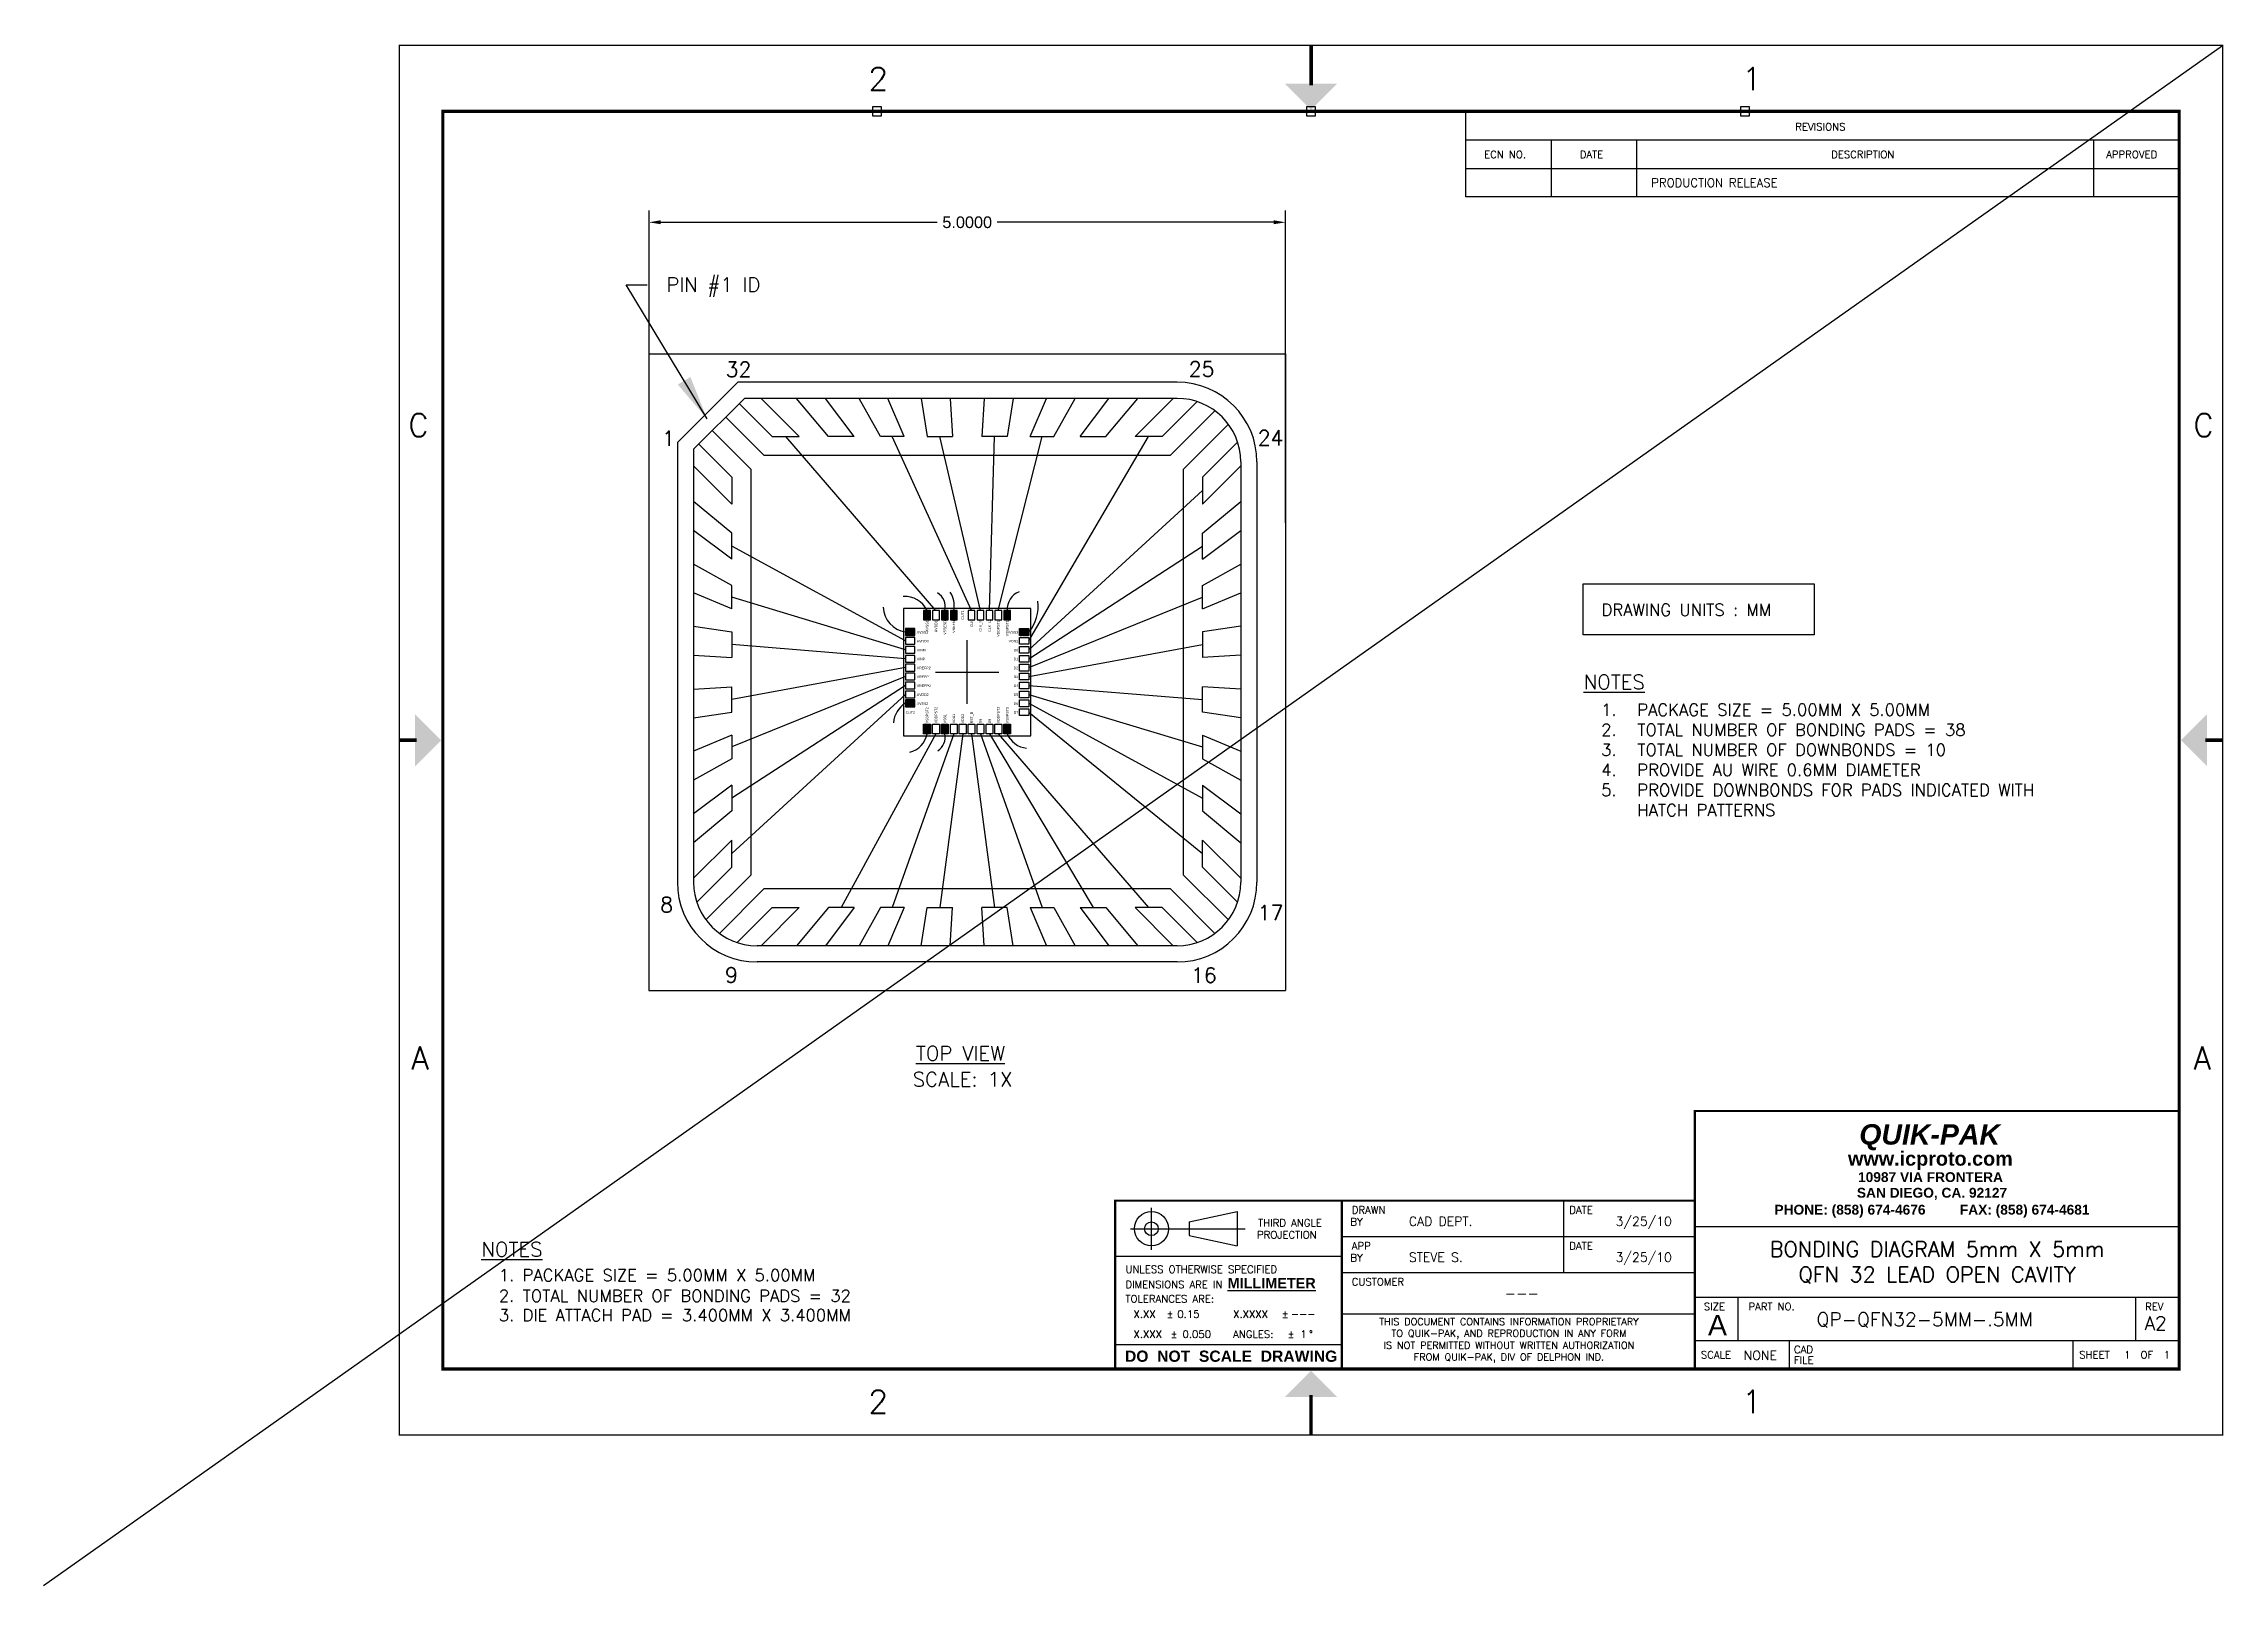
# Model space of a CAD drawing. Header units: millimetres. Extents: x 24.1 to 107.6, y -42.8 to 18.4.
# Drawn here: x 40.91 to 58.04, y -30.54 to -18.44 of the extents above; entities that cross this region are included whole.
import ezdxf
from ezdxf.enums import TextEntityAlignment as Align

# ---------------------------------------------------------------- set-up
doc = ezdxf.new("R2010")
doc.units = ezdxf.units.MM
doc.header["$LTSCALE"] = 25
doc.header["$PDMODE"] = 64
doc.header["$PDSIZE"] = 0.07
for name, color, linetype in [('BOND', 7, 'Continuous'), ('CHIP', 6, 'Continuous'), ('DIM', 142, 'Continuous'), ('FRAME2', 30, 'Continuous'), ('MOLD', 6, 'Continuous'), ('PAD', 7, 'Continuous'), ('TBLOCK', 100, 'Continuous'), ('TXT', 4, 'Continuous')]:
    doc.layers.add(name, color=color, linetype=linetype)
doc.styles.add('Roman', font='romans')
doc.styles.get("Standard").update_dxf_attribs({"font": 'arial.ttf'})
doc.dimstyles.new('Copy of Standard-1-3PL', dxfattribs={"dimtxt": 0.25, "dimasz": 0.35, "dimexe": 0.15, "dimexo": 0.15, "dimgap": 0.15, "dimtad": 0, "dimtih": 1, "dimtoh": 1, "dimdec": 3, "dimzin": 1, "dimdsep": 46, "dimtxsty": 'Roman', "dimcen": 0.35, "dimadec": 0, "dimazin": 0, "dimtfac": 1, "dimtdec": 3, "dimtofl": 0, "dimtmove": 0, "dimatfit": 3, "dimfxl": 1, "dimtolj": 1, "dimtzin": 0, "dimarcsym": 0})
doc.dimstyles.get("Standard").update_dxf_attribs({"dimtxt": 4.572, "dimasz": 4.572, "dimexe": 4.572, "dimexo": 1.5875, "dimgap": 2.286, "dimtad": 0, "dimtih": 1, "dimtoh": 1, "dimdec": 4, "dimzin": 0, "dimdsep": 46, "dimtxsty": 'Standard', "dimcen": 2.286, "dimadec": 0, "dimazin": 0, "dimtfac": 1, "dimtdec": 4, "dimtofl": 0, "dimtmove": 0, "dimatfit": 3, "dimfxl": 25.4, "dimtolj": 1, "dimtzin": 0, "dimarcsym": 0})
pattern_1 = [(0, (32.2284078, -25.2826766), (0.0047625, 0.00274963064), [0.003175, -0.00635]), (120, (32.2284078, -25.2826766), (-0.0047625, 0.00274963066), [0.003175, -0.00635]), (60, (32.2284078, -25.2826766), (1e-11, 0.0054992613), [-0.00635, 0.003175])]

# ---------------------------------------------------------------- blocks, each defined once
blk = doc.blocks.new('Asizesheet1')
for p, q in [((22.345, 26.53), (22.345, 27.723)), ((24.136, 26.53), (24.136, 27.127)), ((35.501, 26.53), (35.501, 27.127)), ((22.345, 26.53), (37.292, 26.53)), ((22.345, 26.53), (37.292, 26.53)), ((22.345, 26.53), (37.292, 26.53)), ((15.758, 3.883), (15.758, 4.76)), ((15.758, 3.883), (15.758, 4.76)), ((16.548, 4.465), (17.554, 4.68)), ((16.548, 4.465), (17.554, 4.68)), ((17.554, 4.68), (17.554, 3.963)), ((17.554, 4.68), (17.554, 3.963)), ((24.4, 3.405), (24.4, 4.909)), ((15.32, 4.322), (17.721, 4.322)), ((15.32, 4.322), (17.721, 4.322)), ((16.548, 4.465), (16.548, 4.178)), ((16.548, 4.465), (16.548, 4.178)), ((16.548, 4.178), (17.554, 3.963)), ((16.548, 4.178), (17.554, 3.963)), ((19.744, 4.157), (27.145, 4.157)), ((27.145, 4.367), (37.292, 4.367)), ((14.995, 3.746), (19.744, 3.746)), ((19.744, 3.405), (27.145, 3.405)), ((27.145, 2.887), (37.292, 2.887)), ((28.052, 1.979), (28.052, 2.887)), ((36.385, 1.979), (36.385, 2.887)), ((19.744, 2.539), (27.145, 2.539)), ((14.995, 1.896), (19.744, 1.896)), ((27.145, 1.979), (37.292, 1.979)), ((29.124, 1.383), (29.124, 1.979)), ((35.071, 1.383), (35.071, 1.979))]:
    blk.add_line(p, q)
at = {"const_width": 0.047}
for points in [[(27.145, 1.383), (27.145, 6.788), (37.292, 6.788)], [(14.995, 1.383), (14.995, 4.909), (27.145, 4.909)], [(19.744, 1.383), (19.744, 4.909)]]:
    blk.add_lwpolyline(points, dxfattribs=at)
for radius in [0.358, 0.358, 0.143, 0.143]:
    blk.add_circle((15.758, 4.322), radius)
for p in [(10.005, 27.723), (19.101, 27.723), (28.196, 27.723)]:
    blk.add_point(p)
at = {"layer": 'TBLOCK'}
for p, q in [((22.345, 26.53), (22.345, 27.723)), ((22.345, 27.127), (37.292, 27.127)), ((22.345, 27.127), (37.292, 27.127)), ((24.136, 26.53), (24.136, 27.127)), ((25.927, 26.53), (25.927, 27.127)), ((25.927, 26.53), (25.927, 27.127)), ((35.501, 26.53), (35.501, 27.127)), ((22.345, 26.53), (37.292, 26.53)), ((22.345, 25.933), (22.345, 26.53)), ((24.136, 25.933), (24.136, 26.53)), ((25.927, 25.933), (25.927, 26.53)), ((35.501, 25.933), (35.501, 26.53)), ((37.292, 25.933), (22.345, 25.933)), ((24.4, 3.405), (24.4, 4.909)), ((19.744, 4.157), (27.145, 4.157)), ((27.145, 4.367), (37.292, 4.367)), ((14.995, 3.746), (19.744, 3.746)), ((19.744, 3.405), (27.145, 3.405)), ((27.145, 2.887), (37.292, 2.887)), ((28.052, 1.979), (28.052, 2.887)), ((36.385, 1.979), (36.385, 2.887)), ((19.744, 2.539), (27.145, 2.539)), ((14.995, 1.896), (19.744, 1.896)), ((27.145, 1.979), (37.292, 1.979)), ((29.124, 1.383), (29.124, 1.979)), ((35.071, 1.383), (35.071, 1.979))]:
    blk.add_line(p, q, dxfattribs=at)
for points, const_width in [([(38.202, 29.106), (0, 29.106), (0, 0), (38.202, 0)], 0.0284), ([(37.292, 27.723), (0.91, 27.723), (0.91, 1.383), (37.292, 1.383)], 0.0659)]:
    blk.add_lwpolyline(points, close=True, dxfattribs=dict(at, const_width=const_width))
for points, const_width in [([(19.103, 29.106), (19.103, 28.271)], 0.0728), ([(0, 14.553), (0.364, 14.553)], 0.0728), ([(38.202, 14.553), (37.838, 14.553)], 0.0728), ([(27.145, 1.383), (27.145, 6.788), (37.292, 6.788)], 0.047), ([(14.995, 1.383), (14.995, 4.909), (27.145, 4.909)], 0.047), ([(19.744, 1.383), (19.744, 4.909)], 0.047), ([(19.101, 0), (19.101, 0.837)], 0.0728)]:
    blk.add_lwpolyline(points, dxfattribs=dict(at, const_width=const_width))
for points in [[(18.557, 28.302), (19.649, 28.302), (19.103, 27.756)], [(0.329, 14.007), (0.329, 15.099), (0.874, 14.553)], [(37.875, 14.007), (37.875, 15.099), (37.329, 14.553)], [(18.555, 0.8), (19.647, 0.8), (19.101, 1.346)]]:
    blk.add_solid(points, dxfattribs=at)
at = {"style": 'Roman'}
for s, p in [('REVISIONS', (29.247, 27.324)), ('REVISIONS', (29.247, 27.324)), ('ECN NO.', (22.728, 26.745)), ('ECN NO.', (22.728, 26.745)), ('DATE', (24.731, 26.745)), ('DATE', (24.731, 26.745)), ('DESCRIPTION', (29.998, 26.745)), ('DESCRIPTION', (29.998, 26.745)), ('APPROVED', (35.761, 26.745)), ('APPROVED', (35.761, 26.745)), ('DRAWN', (19.954, 4.637)), ('DRAWN', (19.954, 4.637)), ('DATE', (24.512, 4.637)), ('DATE', (24.512, 4.637)), ('PROJECTION', (17.969, 4.118)), ('PROJECTION', (17.969, 4.118)), ('THIRD ANGLE', (17.991, 4.365)), ('THIRD ANGLE', (17.991, 4.365)), ('BY', (19.925, 4.389)), ('BY', (19.925, 3.637)), ('BY', (19.925, 3.637)), ('APP', (19.954, 3.885)), ('DATE', (24.512, 3.885)), ('DATE', (24.512, 3.885)), ('CUSTOMER', (19.954, 3.133)), ('SIZE', (27.33, 2.614)), ('PART NO.', (28.265, 2.614)), ('REV', (36.577, 2.614)), ('CAD', (29.22, 1.715)), ('SCALE', (27.27, 1.603)), ('FILE', (29.22, 1.491)), ('SHEET', (35.197, 1.603)), ('SHEET', (35.197, 1.603)), ('OF', (36.48, 1.603))]:
    blk.add_text(s, height=0.1552, dxfattribs=at).set_placement(p)
at = {"char_height": 0.47753}
for s, insert, attachment_point in [('{\\Fromans.shx;2}', (9.827, 28.406), 4), ('{\\Fromans.shx;A}', (0.613, 7.898), 6), ('{\\Fromans.shx;A}', (37.588, 7.898), 4), ('{\\Fromans.shx;2}', (9.827, 0.7), 4)]:
    blk.add_mtext(s, dxfattribs=dict(at, insert=insert, attachment_point=attachment_point))
at = {"style": 'Roman'}
for s, insert, char_height, attachment_point in [('1', (28.134, 28.406), 0.478, 4), ('C', (0.613, 21.153), 0.478, 6), ('C', (37.588, 21.153), 0.478, 4), ('{\\fArial|b1|i1|c0|p34;QUIK-PAK}', (32.062, 6.237), 0.42689, 5), ('{\\fArial|b1|i0|c0|p34;www.icproto.com}', (32.078, 5.746), 0.29645, 5), ('{\\fArial|b1|i0|c0|p34;10987 VIA FRONTERA}', (32.08, 5.401), 0.20587, 5), ('{\\fArial|b1|i0|c0|p34;SAN DIEGO, CA. 92127}', (32.112, 5.052), 0.20587, 5), ('{\\fArial|b1|i0|c0|p34;PHONE: (858) 674-4676         FAX: (858) 674-4681}', (32.112, 4.689), 0.20587, 5), ('UNLESS OTHERWISE SPECIFIED\\PDIMENSIONS ARE IN {\\fArial|b1|i0|c0|p34;\\H1.393x;\\LMILLIMETER}\\PTOLERANCES ARE:', (15.212, 3.549), 0.1552, 1), ('X.XX', (15.38, 2.611), 0.1552, 1), ('±', (16.075, 2.611), 0.155, 1), ('X.XXXX', (17.469, 2.611), 0.1552, 1), ('±', (18.486, 2.611), 0.155, 1), ('THIS DOCUMENT CONTAINS INFORMATION PROPRIETARY\\PTO QUIK-PAK, AND REPRODUCTION IN ANY FORM\\PIS NOT PERMITTED WITHOUT WRITTEN AUTHORIZATION\\PFROM QUIK-PAK, DIV OF DELPHON IND.', (23.248, 1.982), 0.14869, 5), ('{\\fArial|b0|i0|c0|p34;A}', (27.617, 2.301), 0.42976, 5), ('X.XXX', (15.38, 2.189), 0.1552, 1), ('±', (16.158, 2.189), 0.155, 1), ('ANGLES:', (17.469, 2.189), 0.1552, 1), ('±', (18.61, 2.189), 0.155, 1), ('°', (19.06, 2.189), 0.155, 1), ('{\\fArial|b1|i0|c0|p34;DO  NOT  SCALE  DRAWING}', (17.427, 1.65), 0.235, 5), ('1', (28.134, 0.7), 0.478, 4)]:
    blk.add_mtext(s, dxfattribs=dict(at, insert=insert, char_height=char_height, attachment_point=attachment_point))
for tag, height, p in [('ECN_NO', 0.179, (23.216, 26.229)), ('APP_DATE', 0.179, (25.022, 26.229)), ('APP_BY', 0.179, (36.349, 26.229)), ('DRAWN_DATE', 0.191, (26.072, 4.477)), ('APP_DATE', 0.191, (26.072, 3.725)), ('TITLE_1_LINE_ONLY', 0.329, (32.218, 3.63)), ('TITLE_1', 0.32, (32.218, 3.895)), ('TITLE_2', 0.32, (32.218, 3.365)), ('CUSTOMER', 0.215, (23.516, 2.968)), ('REV', 0.287, (36.796, 2.342)), ('TOL_ANGLE', 0.155, (18.945, 2.112)), ('SHEET_NO', 0.155, (36.204, 1.679)), ('SHEET_TOTAL', 0.155, (37.035, 1.679))]:
    blk.add_attdef(tag, text='', height=height, dxfattribs=at).set_placement(p, align=Align.MIDDLE_CENTER)
for tag, height, p in [('ECN_DES', 0.179, (26.228, 26.229)), ('DRAWN_BY', 0.191, (21.151, 4.477)), ('APP_BY', 0.191, (21.151, 3.725)), ('PART_NO', 0.287, (29.691, 2.422)), ('SCALE', 0.191, (28.168, 1.669)), ('CAD_FILE', 0.191, (29.94, 1.679))]:
    blk.add_attdef(tag, text='', height=height, dxfattribs=at).set_placement(p, align=Align.MIDDLE_LEFT)
for tag, p in [('TOL_2PL', (16.3, 2.611)), ('TOL_4PL', (18.677, 2.611)), ('TOL_3PL', (16.408, 2.189))]:
    blk.add_attdef(tag, text='', height=0.155, dxfattribs=at).set_placement(p, align=Align.TOP_LEFT)
blk = doc.blocks.new('*D12')
at = {"layer": 'BOND', "color": 0, "lineweight": -2, "transparency": 16777216}
for p, q in [((45.665, -22.198), (45.665, -19.747)), ((45.756, -19.839), (47.929, -19.839)), ((50.573, -19.839), (48.4, -19.839)), ((50.665, -22.198), (50.665, -19.747))]:
    blk.add_line(p, q, dxfattribs=at)
at = {"layer": 'BOND', "color": 0, "transparency": 16777216}
for points in [[(45.756, -19.823), (45.756, -19.854), (45.665, -19.839)], [(50.573, -19.823), (50.573, -19.854), (50.665, -19.839)]]:
    blk.add_solid(points, dxfattribs=at)
at = {"layer": 'Defpoints', "color": 0, "transparency": 16777216}
for p in [(50.665, -19.839), (45.665, -22.23), (50.665, -22.23)]:
    blk.add_point(p, dxfattribs=at)
at = {"layer": 'BOND', "color": 0, "transparency": 16777216, "insert": (48.165, -19.839), "char_height": 0.0914, "attachment_point": 5}
blk.add_mtext('\\A1;5.0000', dxfattribs=at)

msp = doc.modelspace()

# ---------------------------------------------------------------- hatches: boundary and pattern name
at = {"layer": 'BOND'}
h = msp.add_hatch(dxfattribs=at)
h.set_pattern_fill('HONEY', color=256, scale=0.001)
h.set_pattern_definition(pattern_1)
h.paths.add_polyline_path([(47.87601, -22.88677), (47.82281, -22.88677), (47.82281, -22.96116), (47.87601, -22.96116)])
h = msp.add_hatch(dxfattribs=at)
h.set_pattern_fill('HONEY', color=256, scale=0.001)
h.set_pattern_definition([(0, (32.3684078, -25.2826766), (0.0047625, 0.00274963064), [0.003175, -0.00635]), (120, (32.3684078, -25.2826766), (-0.0047625, 0.00274963066), [0.003175, -0.00635]), (60, (32.3684078, -25.2826766), (1e-11, 0.0054992613), [-0.00635, 0.003175])])
h.paths.add_polyline_path([(48.01601, -22.88677), (47.96281, -22.88677), (47.96281, -22.96116), (48.01601, -22.96116)])
h = msp.add_hatch(dxfattribs=at)
h.set_pattern_fill('HONEY', color=256, scale=0.001)
h.set_pattern_definition([(0, (32.4384078, -25.2826766), (0.0047625, 0.00274963064), [0.003175, -0.00635]), (120, (32.4384078, -25.2826766), (-0.0047625, 0.00274963066), [0.003175, -0.00635]), (60, (32.4384078, -25.2826766), (1e-11, 0.0054992613), [-0.00635, 0.003175])])
h.paths.add_polyline_path([(48.08601, -22.88677), (48.03281, -22.88677), (48.03281, -22.96116), (48.08601, -22.96116)])
h = msp.add_hatch(dxfattribs=at)
h.set_pattern_fill('HONEY', color=256, scale=0.001)
h.set_pattern_definition([(0, (32.8584078, -25.2826766), (0.0047625, 0.00274963064), [0.003175, -0.00635]), (120, (32.8584078, -25.2826766), (-0.0047625, 0.00274963066), [0.003175, -0.00635]), (60, (32.8584078, -25.2826766), (1e-11, 0.0054992613), [-0.00635, 0.003175])])
h.paths.add_polyline_path([(48.50601, -22.88677), (48.45281, -22.88677), (48.45281, -22.96116), (48.50601, -22.96116)])
h = msp.add_hatch(dxfattribs=at)
h.set_pattern_fill('HONEY', color=256, scale=0.001)
h.set_pattern_definition(pattern_1)
h.paths.add_polyline_path([(47.75429, -23.03007), (47.67989, -23.03007), (47.67989, -23.08327), (47.75429, -23.08327)])
h = msp.add_hatch(dxfattribs=at)
h.set_pattern_fill('HONEY', color=256, scale=0.001)
h.set_pattern_definition([(0, (33.1234338, -25.2826766), (0.0047625, 0.00274963064), [0.003175, -0.00635]), (120, (33.1234338, -25.2826766), (-0.0047625, 0.00274963066), [0.003175, -0.00635]), (60, (33.1234338, -25.2826766), (1e-11, 0.0054992613), [-0.00635, 0.003175])])
h.paths.add_polyline_path([(48.64931, -23.03007), (48.57492, -23.03007), (48.57492, -23.08327), (48.64931, -23.08327)])
h = msp.add_hatch(dxfattribs=at)
h.set_pattern_fill('HONEY', color=256, scale=0.001)
h.set_pattern_definition([(0, (32.2284078, -25.8426766), (0.0047625, 0.00274963064), [0.003175, -0.00635]), (120, (32.2284078, -25.8426766), (-0.0047625, 0.00274963066), [0.003175, -0.00635]), (60, (32.2284078, -25.8426766), (1e-11, 0.0054992613), [-0.00635, 0.003175])])
h.paths.add_polyline_path([(47.75429, -23.59007), (47.67989, -23.59007), (47.67989, -23.64327), (47.75429, -23.64327)])
h = msp.add_hatch(dxfattribs=at)
h.set_pattern_fill('HONEY', color=256, scale=0.001)
h.set_pattern_definition([(0, (32.2284078, -26.1777026), (0.0047625, 0.00274963064), [0.003175, -0.00635]), (120, (32.2284078, -26.1777026), (-0.0047625, 0.00274963066), [0.003175, -0.00635]), (60, (32.2284078, -26.1777026), (1e-11, 0.0054992613), [-0.00635, 0.003175])])
h.paths.add_polyline_path([(47.87601, -23.7818), (47.82281, -23.7818), (47.82281, -23.85619), (47.87601, -23.85619)])
h = msp.add_hatch(dxfattribs=at)
h.set_pattern_fill('HONEY', color=256, scale=0.001)
h.set_pattern_definition([(0, (32.3684078, -26.1777026), (0.0047625, 0.00274963064), [0.003175, -0.00635]), (120, (32.3684078, -26.1777026), (-0.0047625, 0.00274963066), [0.003175, -0.00635]), (60, (32.3684078, -26.1777026), (1e-11, 0.0054992613), [-0.00635, 0.003175])])
h.paths.add_polyline_path([(48.01601, -23.7818), (47.96281, -23.7818), (47.96281, -23.85619), (48.01601, -23.85619)])
h = msp.add_hatch(dxfattribs=at)
h.set_pattern_fill('HONEY', color=256, scale=0.001)
h.set_pattern_definition([(0, (32.8584078, -26.1777026), (0.0047625, 0.00274963064), [0.003175, -0.00635]), (120, (32.8584078, -26.1777026), (-0.0047625, 0.00274963066), [0.003175, -0.00635]), (60, (32.8584078, -26.1777026), (1e-11, 0.0054992613), [-0.00635, 0.003175])])
h.paths.add_polyline_path([(48.50601, -23.7818), (48.45281, -23.7818), (48.45281, -23.85619), (48.50601, -23.85619)])

# ---------------------------------------------------------------- linework, layer by layer
for p, q in [((40.90818, -30.54446), (58.02926, -18.44925)), ((47.91941, -22.88677), (46.73887, -21.52148)), ((48.19941, -22.88677), (47.57647, -21.52148)), ((48.26941, -22.88677), (47.94914, -21.52148)), ((48.33941, -22.88677), (48.38007, -21.52148)), ((48.40941, -22.88677), (48.75273, -21.52148)), ((48.64931, -23.12667), (49.59034, -21.52148)), ((48.64931, -23.19667), (50.0146, -21.94574)), ((47.67989, -23.12667), (46.3146, -22.3824)), ((48.64931, -23.26667), (50.0146, -22.3824)), ((47.67989, -23.19667), (46.3146, -22.78335)), ((48.64931, -23.33667), (50.0146, -22.78335)), ((47.67989, -23.26667), (46.3146, -23.15601)), ((48.64931, -23.40667), (50.0146, -23.15601)), ((47.67989, -23.33667), (46.3146, -23.58694)), ((47.67989, -23.40667), (46.3146, -23.95961)), ((47.67989, -23.47667), (46.3146, -24.36055)), ((47.67989, -23.54667), (46.3146, -24.79721)), ((48.64931, -23.47667), (50.0146, -23.58694)), ((48.64931, -23.54667), (50.0146, -23.95961)), ((48.64931, -23.61667), (50.0146, -24.36055)), ((48.64931, -23.68667), (50.0146, -24.79721)), ((47.91941, -23.85619), (47.17553, -25.22148)), ((48.05941, -23.85619), (47.57647, -25.22148)), ((48.12941, -23.85619), (47.94914, -25.22148)), ((48.19941, -23.85619), (48.38007, -25.22148)), ((48.26941, -23.85619), (48.75273, -25.22148)), ((48.33941, -23.85619), (49.15368, -25.22148)), ((48.40941, -23.85619), (49.59034, -25.22148))]:
    msp.add_line(p, q, dxfattribs=at)
for centre, radius, start, end in [((47.67209, -22.97392), 0.19758, 26.174817, 92.690048), ((47.86939, -22.85708), 0.12364, 346.104744, 60.191313), ((47.87853, -22.84818), 0.18495, 347.957457, 34.150562), ((48.62269, -22.87567), 0.14371, 110.576705, 184.431039), ((47.71111, -22.85254), 0.2065, 182.736351, 261.305641), ((48.40951, -22.85465), 0.31355, 319.887636, 7.119749), ((47.77548, -23.78044), 0.18963, 120.271712, 176.743584), ((47.67115, -23.82562), 0.18086, 283.415338, 350.271402), ((47.86215, -23.88218), 0.12989, 303.969184, 11.54248), ((48.64985, -23.78495), 0.18473, 202.683891, 264.485975)]:
    msp.add_arc(centre, radius, start, end, dxfattribs=at)
at = {"layer": 'CHIP'}
msp.add_lwpolyline([(47.6646, -23.87148), (48.6646, -23.87148), (48.6646, -22.87148), (47.6646, -22.87148)], close=True, dxfattribs=at)
at = {"layer": 'DIM'}
for p, q in [((48.1646, -23.62148), (48.1646, -23.12148)), ((48.1646, -23.62148), (48.1646, -23.12148)), ((48.1646, -23.62148), (48.1646, -23.12148)), ((48.1646, -23.62148), (48.1646, -23.12148)), ((48.1646, -23.62148), (48.1646, -23.12148)), ((48.1646, -23.62148), (48.1646, -23.12148)), ((48.1646, -23.62148), (48.1646, -23.12148)), ((48.1646, -23.62148), (48.1646, -23.12148)), ((48.1646, -23.62148), (48.1646, -23.12148)), ((48.1646, -23.62148), (48.1646, -23.12148)), ((48.1646, -23.49648), (48.1646, -23.24648)), ((48.1646, -23.49648), (48.1646, -23.24648)), ((48.1646, -23.49648), (48.1646, -23.24648)), ((48.1646, -23.49648), (48.1646, -23.24648)), ((48.1646, -23.49648), (48.1646, -23.24648)), ((48.1646, -23.49648), (48.1646, -23.24648)), ((48.1646, -23.49648), (48.1646, -23.24648)), ((48.1646, -23.49648), (48.1646, -23.24648)), ((48.1646, -23.49648), (48.1646, -23.24648)), ((48.1646, -23.49648), (48.1646, -23.24648)), ((48.1646, -23.49648), (48.1646, -23.24648)), ((48.1646, -23.49648), (48.1646, -23.24648)), ((48.1646, -23.49648), (48.1646, -23.24648)), ((48.1646, -23.49648), (48.1646, -23.24648)), ((47.9146, -23.37148), (48.4146, -23.37148)), ((47.9146, -23.37148), (48.4146, -23.37148)), ((47.9146, -23.37148), (48.4146, -23.37148)), ((47.9146, -23.37148), (48.4146, -23.37148)), ((47.9146, -23.37148), (48.4146, -23.37148)), ((47.9146, -23.37148), (48.4146, -23.37148)), ((47.9146, -23.37148), (48.4146, -23.37148)), ((47.9146, -23.37148), (48.4146, -23.37148)), ((47.9146, -23.37148), (48.4146, -23.37148)), ((47.9146, -23.37148), (48.4146, -23.37148))]:
    msp.add_line(p, q, dxfattribs=at)
msp.add_lwpolyline([(53.00464, -22.67707), (54.8205, -22.67707), (54.8205, -23.07991), (53.00464, -23.07991)], close=True, dxfattribs=at)
at = {"layer": 'FRAME2'}
for p, q in [((46.84493, -21.52148), (46.54493, -21.22148)), ((47.07393, -21.52148), (46.82454, -21.22148)), ((47.27712, -21.52148), (47.0521, -21.22148)), ((47.48381, -21.52148), (47.31635, -21.22148)), ((47.66914, -21.52148), (47.54229, -21.22148)), ((47.80414, -21.22148), (47.84949, -21.52148)), ((48.03135, -21.22148), (48.04879, -21.52148)), ((48.29786, -21.22148), (48.28042, -21.52148)), ((48.52507, -21.22148), (48.47972, -21.52148)), ((48.66007, -21.52148), (48.78692, -21.22148)), ((48.84539, -21.52148), (49.01286, -21.22148)), ((49.05208, -21.52148), (49.2771, -21.22148)), ((49.25527, -21.52148), (49.50466, -21.22148)), ((49.48427, -21.52148), (49.78427, -21.22148)), ((49.69641, -21.52148), (49.97124, -21.24665)), ((46.57067, -21.67148), (46.26764, -21.36845)), ((46.6328, -21.52148), (46.3737, -21.26238)), ((49.75854, -21.67148), (50.11112, -21.31889)), ((46.3146, -21.83968), (46.0555, -21.58058)), ((46.4646, -21.77754), (46.16157, -21.47451)), ((46.6328, -21.52148), (46.84493, -21.52148)), ((47.27712, -21.52148), (47.07393, -21.52148)), ((47.66914, -21.52148), (47.48381, -21.52148)), ((47.84949, -21.52148), (48.04879, -21.52148)), ((48.47972, -21.52148), (48.28042, -21.52148)), ((48.66007, -21.52148), (48.84539, -21.52148)), ((49.05208, -21.52148), (49.25527, -21.52148)), ((49.69641, -21.52148), (49.48427, -21.52148)), ((49.8646, -21.77754), (50.21719, -21.42496)), ((50.0146, -21.83968), (50.28944, -21.56484)), ((46.3146, -22.05181), (46.0146, -21.75181)), ((49.75854, -21.67148), (46.57067, -21.67148)), ((50.0146, -22.05181), (50.3146, -21.75181)), ((46.3146, -21.83968), (46.3146, -22.05181)), ((46.4646, -21.77754), (46.4646, -24.96541)), ((49.8646, -24.96541), (49.8646, -21.77754)), ((50.0146, -21.83968), (50.0146, -22.05181)), ((46.3146, -22.28081), (46.0146, -22.03142)), ((50.0146, -22.28081), (50.3146, -22.03142)), ((46.3146, -22.484), (46.0146, -22.25898)), ((50.0146, -22.484), (50.3146, -22.25898)), ((46.3146, -22.484), (46.3146, -22.28081)), ((50.0146, -22.484), (50.0146, -22.28081)), ((46.3146, -22.69069), (46.0146, -22.52322)), ((50.0146, -22.69069), (50.3146, -22.52322)), ((46.3146, -22.87601), (46.0146, -22.74916)), ((46.3146, -22.87601), (46.3146, -22.69069)), ((50.0146, -22.87601), (50.0146, -22.69069)), ((50.0146, -22.87601), (50.3146, -22.74916)), ((46.0146, -23.01101), (46.3146, -23.05636)), ((46.3146, -23.05636), (46.3146, -23.25566)), ((50.3146, -23.01101), (50.0146, -23.05636)), ((50.0146, -23.05636), (50.0146, -23.25566)), ((46.0146, -23.23822), (46.3146, -23.25566)), ((50.3146, -23.23822), (50.0146, -23.25566)), ((46.0146, -23.50473), (46.3146, -23.48729)), ((46.3146, -23.68659), (46.3146, -23.48729)), ((50.0146, -23.68659), (50.0146, -23.48729)), ((50.3146, -23.50473), (50.0146, -23.48729)), ((46.0146, -23.73194), (46.3146, -23.68659)), ((50.3146, -23.73194), (50.0146, -23.68659)), ((46.3146, -23.86694), (46.0146, -23.99379)), ((46.3146, -23.86694), (46.3146, -24.05227)), ((50.0146, -23.86694), (50.3146, -23.99379)), ((50.0146, -23.86694), (50.0146, -24.05227)), ((46.3146, -24.05227), (46.0146, -24.21973)), ((50.0146, -24.05227), (50.3146, -24.21973)), ((46.3146, -24.25896), (46.0146, -24.48398)), ((46.3146, -24.25896), (46.3146, -24.46215)), ((50.0146, -24.25896), (50.3146, -24.48398)), ((50.0146, -24.25896), (50.0146, -24.46215)), ((46.3146, -24.46215), (46.0146, -24.71154)), ((50.0146, -24.46215), (50.3146, -24.71154)), ((46.3146, -24.69115), (46.0146, -24.99115)), ((46.3146, -24.90328), (46.3146, -24.69115)), ((50.0146, -24.90328), (50.0146, -24.69115)), ((50.0146, -24.69115), (50.3146, -24.99115)), ((46.3146, -24.90328), (46.03977, -25.17811)), ((46.4646, -24.96541), (46.11202, -25.318)), ((49.8646, -24.96541), (50.21719, -25.318)), ((50.0146, -24.90328), (50.28944, -25.17811)), ((46.57067, -25.07148), (46.21808, -25.42406)), ((46.57067, -25.07148), (49.75854, -25.07148)), ((49.75854, -25.07148), (50.11112, -25.42406)), ((46.6328, -25.22148), (46.35797, -25.49631)), ((46.84493, -25.22148), (46.54493, -25.52148)), ((46.6328, -25.22148), (46.84493, -25.22148)), ((47.07393, -25.22148), (46.82454, -25.52148)), ((47.27712, -25.22148), (47.0521, -25.52148)), ((47.27712, -25.22148), (47.07393, -25.22148)), ((47.48381, -25.22148), (47.31635, -25.52148)), ((47.66914, -25.22148), (47.48381, -25.22148)), ((47.66914, -25.22148), (47.54229, -25.52148)), ((47.80414, -25.52148), (47.84949, -25.22148)), ((47.84949, -25.22148), (48.04879, -25.22148)), ((48.03135, -25.52148), (48.04879, -25.22148)), ((48.47972, -25.22148), (48.28042, -25.22148)), ((48.29786, -25.52148), (48.28042, -25.22148)), ((48.52507, -25.52148), (48.47972, -25.22148)), ((48.66007, -25.22148), (48.78692, -25.52148)), ((48.66007, -25.22148), (48.84539, -25.22148)), ((48.84539, -25.22148), (49.01286, -25.52148)), ((49.05208, -25.22148), (49.2771, -25.52148)), ((49.05208, -25.22148), (49.25527, -25.22148)), ((49.25527, -25.22148), (49.50466, -25.52148)), ((49.69641, -25.22148), (49.48427, -25.22148)), ((49.48427, -25.22148), (49.78427, -25.52148)), ((49.69641, -25.22148), (49.97124, -25.49631))]:
    msp.add_line(p, q, dxfattribs=at)
at = {"layer": 'MOLD'}
for p, q in [((45.6646, -20.87148), (45.6646, -25.87148)), ((45.6646, -20.87148), (50.6646, -20.87148)), ((50.6646, -20.87148), (50.6646, -25.87148)), ((45.8877, -21.56891), (46.36204, -21.09458)), ((46.0146, -21.62148), (46.4146, -21.22148)), ((49.8146, -21.09458), (46.36204, -21.09458)), ((49.8146, -21.22148), (46.4146, -21.22148)), ((45.8877, -21.56891), (45.8877, -25.02148)), ((46.0146, -21.62148), (46.0146, -25.02148)), ((50.3146, -21.72148), (50.3146, -25.02148)), ((50.4415, -21.72148), (50.4415, -25.02148)), ((49.8146, -25.52148), (46.5146, -25.52148)), ((49.8146, -25.64838), (46.5146, -25.64838)), ((45.6646, -25.87148), (50.6646, -25.87148))]:
    msp.add_line(p, q, dxfattribs=at)
for centre, radius, start, end in [((49.8146, -21.72148), 0.6269, 0, 90), ((49.8146, -21.72148), 0.5, 0, 90), ((46.5146, -25.02148), 0.6269, 180, 270), ((46.5146, -25.02148), 0.5, 180, 270), ((49.8146, -25.02148), 0.5, 270, 0), ((49.8146, -25.02148), 0.6269, 270, 0)]:
    msp.add_arc(centre, radius, start, end, dxfattribs=at)
at = {"layer": 'PAD'}
for points in [[(47.82281, -22.96116), (47.87601, -22.96116), (47.87601, -22.88677), (47.82281, -22.88677)], [(47.89281, -22.96116), (47.94601, -22.96116), (47.94601, -22.88677), (47.89281, -22.88677)], [(47.96281, -22.96116), (48.01601, -22.96116), (48.01601, -22.88677), (47.96281, -22.88677)], [(48.03281, -22.96116), (48.08601, -22.96116), (48.08601, -22.88677), (48.03281, -22.88677)], [(48.17281, -22.96116), (48.22601, -22.96116), (48.22601, -22.88677), (48.17281, -22.88677)], [(48.24281, -22.96116), (48.29601, -22.96116), (48.29601, -22.88677), (48.24281, -22.88677)], [(48.31281, -22.96116), (48.36601, -22.96116), (48.36601, -22.88677), (48.31281, -22.88677)], [(48.38281, -22.96116), (48.43601, -22.96116), (48.43601, -22.88677), (48.38281, -22.88677)], [(48.45281, -22.96116), (48.50601, -22.96116), (48.50601, -22.88677), (48.45281, -22.88677)], [(47.75429, -23.08327), (47.75429, -23.03007), (47.67989, -23.03007), (47.67989, -23.08327)], [(47.75429, -23.15327), (47.75429, -23.10007), (47.67989, -23.10007), (47.67989, -23.15327)], [(48.57492, -23.08327), (48.57492, -23.03007), (48.64931, -23.03007), (48.64931, -23.08327)], [(48.57492, -23.15327), (48.57492, -23.10007), (48.64931, -23.10007), (48.64931, -23.15327)], [(47.75429, -23.22327), (47.75429, -23.17007), (47.67989, -23.17007), (47.67989, -23.22327)], [(47.75429, -23.29327), (47.75429, -23.24007), (47.67989, -23.24007), (47.67989, -23.29327)], [(48.57492, -23.22327), (48.57492, -23.17007), (48.64931, -23.17007), (48.64931, -23.22327)], [(48.57492, -23.29327), (48.57492, -23.24007), (48.64931, -23.24007), (48.64931, -23.29327)], [(47.75429, -23.36327), (47.75429, -23.31007), (47.67989, -23.31007), (47.67989, -23.36327)], [(47.75429, -23.43327), (47.75429, -23.38007), (47.67989, -23.38007), (47.67989, -23.43327)], [(47.75429, -23.50327), (47.75429, -23.45007), (47.67989, -23.45007), (47.67989, -23.50327)], [(48.57492, -23.36327), (48.57492, -23.31007), (48.64931, -23.31007), (48.64931, -23.36327)], [(48.57492, -23.43327), (48.57492, -23.38007), (48.64931, -23.38007), (48.64931, -23.43327)], [(48.57492, -23.50327), (48.57492, -23.45007), (48.64931, -23.45007), (48.64931, -23.50327)], [(47.75429, -23.57327), (47.75429, -23.52007), (47.67989, -23.52007), (47.67989, -23.57327)], [(47.75429, -23.64327), (47.75429, -23.59007), (47.67989, -23.59007), (47.67989, -23.64327)], [(48.57492, -23.57327), (48.57492, -23.52007), (48.64931, -23.52007), (48.64931, -23.57327)], [(48.57492, -23.64327), (48.57492, -23.59007), (48.64931, -23.59007), (48.64931, -23.64327)], [(47.82281, -23.7818), (47.87601, -23.7818), (47.87601, -23.85619), (47.82281, -23.85619)], [(47.89281, -23.7818), (47.94601, -23.7818), (47.94601, -23.85619), (47.89281, -23.85619)], [(47.96281, -23.7818), (48.01601, -23.7818), (48.01601, -23.85619), (47.96281, -23.85619)], [(48.03281, -23.7818), (48.08601, -23.7818), (48.08601, -23.85619), (48.03281, -23.85619)], [(48.10281, -23.7818), (48.15601, -23.7818), (48.15601, -23.85619), (48.10281, -23.85619)], [(48.17281, -23.7818), (48.22601, -23.7818), (48.22601, -23.85619), (48.17281, -23.85619)], [(48.24281, -23.7818), (48.29601, -23.7818), (48.29601, -23.85619), (48.24281, -23.85619)], [(48.31281, -23.7818), (48.36601, -23.7818), (48.36601, -23.85619), (48.31281, -23.85619)], [(48.38281, -23.7818), (48.43601, -23.7818), (48.43601, -23.85619), (48.38281, -23.85619)], [(48.45281, -23.7818), (48.50601, -23.7818), (48.50601, -23.85619), (48.45281, -23.85619)], [(48.57492, -23.71327), (48.57492, -23.66007), (48.64931, -23.66007), (48.64931, -23.71327)]]:
    msp.add_lwpolyline(points, close=True, dxfattribs=at)

# ---------------------------------------------------------------- block references
ref = msp.add_blockref('Asizesheet1', (43.70365, -29.364), dxfattribs=dict(xscale=0.375, yscale=0.375, zscale=0.375))
ref.add_attrib('TITLE_1', 'BONDING DIAGRAM 5mm X 5mm', dxfattribs={"height": 0.1198524, "style": 'Roman'}).set_placement((55.78553, -27.90348), align=Align.MIDDLE_CENTER)
ref.add_attrib('TITLE_2', 'QFN 32 LEAD OPEN CAVITY', dxfattribs={"height": 0.1198524, "style": 'Roman'}).set_placement((55.78553, -28.10221), align=Align.MIDDLE_CENTER)
ref.add_attrib('PART_NO', 'QP-QFN32-5MM-.5MM', dxfattribs={"height": 0.1074442, "style": 'Roman'}).set_placement((54.83795, -28.4558), align=Align.MIDDLE_LEFT)
ref.add_attrib('REV', 'A2', dxfattribs={"height": 0.107444, "style": 'Roman'}).set_placement((57.50216, -28.48561), align=Align.MIDDLE_CENTER)
ref.add_attrib('SCALE', 'NONE', dxfattribs={"height": 0.071629, "style": 'Roman'}).set_placement((54.26649, -28.73822), align=Align.MIDDLE_LEFT)
ref.add_attrib('SHEET_NO', '1', dxfattribs={"height": 0.0582, "style": 'Roman'}).set_placement((57.28016, -28.73424), align=Align.MIDDLE_CENTER)
ref.add_attrib('SHEET_TOTAL', '1', dxfattribs={"height": 0.0582, "style": 'Roman'}).set_placement((57.59183, -28.73424), align=Align.MIDDLE_CENTER)
ref.add_attrib('DRAWN_BY', 'CAD DEPT.', dxfattribs={"height": 0.071629, "style": 'Roman'}).set_placement((51.63524, -27.68506), align=Align.MIDDLE_LEFT)
ref.add_attrib('DRAWN_DATE', '3/25/10', dxfattribs={"height": 0.071629, "style": 'Roman'}).set_placement((53.48064, -27.68506), align=Align.MIDDLE_CENTER)
ref.add_attrib('APP_BY', 'STEVE S.', dxfattribs={"height": 0.071629, "style": 'Roman'}).set_placement((51.63524, -27.9671), align=Align.MIDDLE_LEFT)
ref.add_attrib('APP_DATE', '3/25/10', dxfattribs={"height": 0.071629, "style": 'Roman'}).set_placement((53.48064, -27.9671), align=Align.MIDDLE_CENTER)
ref.add_attrib('CUSTOMER', '---', dxfattribs={"height": 0.080583, "style": 'Roman'}).set_placement((52.52228, -28.25083), align=Align.MIDDLE_CENTER)
ref.add_attrib('TOL_2PL', '0.15', dxfattribs={"height": 0.058199, "style": 'Roman'}).set_placement((49.81615, -28.38489), align=Align.TOP_LEFT)
ref.add_attrib('TOL_3PL', '0.050', dxfattribs={"height": 0.058199, "style": 'Roman'}).set_placement((49.85657, -28.54306), align=Align.TOP_LEFT)
ref.add_attrib('TOL_4PL', '---', dxfattribs={"height": 0.058199, "style": 'Roman'}).set_placement((50.70739, -28.38489), align=Align.TOP_LEFT)
ref.add_attrib('TOL_ANGLE', '1', dxfattribs={"height": 0.0582, "style": 'Roman'}).set_placement((50.80808, -28.57201), align=Align.MIDDLE_CENTER)
ref.add_attrib('ECN_DES', 'PRODUCTION RELEASE', dxfattribs={"height": 0.0671526, "style": 'Roman'}).set_placement((53.53926, -19.52818), align=Align.MIDDLE_LEFT)

# ---------------------------------------------------------------- texts
at = {"layer": 'DIM', "style": 'Roman'}
for s, insert, char_height, attachment_point in [('PIN #1 ID', (45.80106, -20.27299), 0.1125, 1), ('{\\H0.6561x;32}', (46.26716, -20.99427), 0.1800275, 4), ('{\\H0.6561x;25}', (49.90543, -20.99188), 0.1800275, 4), ('{\\H0.6561x;1}', (45.76683, -21.53634), 0.1800275, 4), ('{\\H0.6561x;24}', (50.44761, -21.53164), 0.1800275, 4), ('{\\H0.6561x;DRAWING UNITS : MM}', (53.14894, -22.88279), 0.144022, 4), ('{\\H0.6561x;\\LNOTES}', (53.00781, -23.44892), 0.1728264, 4), ('{\\H0.6561x;8}', (45.75215, -25.19834), 0.1800275, 4), ('{\\H0.6561x;17}', (50.447, -25.26164), 0.1800275, 4), ('{\\H0.6561x;9}', (46.26223, -25.75164), 0.1800275, 4), ('{\\H0.6561x;16}', (49.92284, -25.7521), 0.1800275, 4), ('{\\H0.6561x;\\LTOP VIEW}', (47.7621, -26.36604), 0.1728264, 4), ('{\\H0.6561x;SCALE: 1X}', (47.737, -26.57007), 0.1728264, 4), ('{\\H0.6561x;\\LNOTES}', (44.34686, -27.9044), 0.1728264, 4), ('{\\H0.6561x;1. PACKAGE SIZE = 5.00MM X 5.00MM}', (44.48523, -28.10798), 0.144022, 4), ('{\\H0.6561x;2. TOTAL NUMBER OF BONDING PADS = 32}', (44.48523, -28.2701), 0.144022, 4), ('{\\H0.6561x;3. DIE ATTACH PAD = 3.400MM X 3.400MM}', (44.48523, -28.4221), 0.144022, 4)]:
    msp.add_mtext(s, dxfattribs=dict(at, insert=insert, char_height=char_height, attachment_point=attachment_point))
at = {"layer": 'DIM', "insert": (53.14619, -23.6202), "char_height": 0.0944928, "width": 4.1413985, "attachment_point": 1, "style": 'Roman'}
msp.add_mtext('\\pxi-3,l3,t3;1.^IPACKAGE SIZE = 5.00MM X 5.00MM\\P2.^ITOTAL NUMBER OF BONDING PADS = 38\\P3.^ITOTAL NUMBER OF DOWNBONDS = 10\\P4.^IPROVIDE AU WIRE 0.6MM DIAMETER\\P5.^IPROVIDE DOWNBONDS FOR PADS INDICATED WITH HATCH PATTERNS', dxfattribs=at)
at = {"layer": 'TXT'}
for s, p in [('CUT1', (48.1398, -22.88683)), ('AVSS1', (47.8598, -22.96488)), ('AVDD1', (47.9298, -22.96488)), ('VSSESD', (47.9998, -22.96488)), ('VREFM', (48.0698, -22.96488)), ('CLK', (48.2098, -22.96488)), ('CLK_S', (48.2798, -22.96488)), ('CLK_C', (48.3498, -22.96488)), ('VDDPST1', (48.4198, -22.96488)), ('VSSPST1', (48.4898, -22.96488))]:
    msp.add_text(s, height=0.02, rotation=90, dxfattribs=at).set_placement(p, align=Align.RIGHT)
for s, p in [('AVSS3', (47.76863, -23.06894)), ('AVDD3', (47.76863, -23.13894)), ('VINM', (47.76863, -23.20894)), ('VINP', (47.76863, -23.27894)), ('VREFP2', (47.76863, -23.34894)), ('VREFP1', (47.76863, -23.41894)), ('VREFP0', (47.76863, -23.48894)), ('AVDD2', (47.76863, -23.55894)), ('AVSS2', (47.76863, -23.62894)), ('CUT2', (47.68122, -23.69894))]:
    msp.add_text(s, height=0.02, dxfattribs=at).set_placement(p)
for s, p in [('VDD3', (48.56535, -23.13894)), ('VSS3', (48.56535, -23.06894)), ('D0', (48.56535, -23.20894)), ('D1', (48.56535, -23.27894)), ('D2', (48.56535, -23.34894)), ('D3', (48.56535, -23.41894)), ('D4', (48.56535, -23.48894)), ('D5', (48.56535, -23.55894)), ('D6', (48.56535, -23.62894)), ('D7', (48.56535, -23.69894))]:
    msp.add_text(s, height=0.02, dxfattribs=at).set_placement(p, align=Align.RIGHT)
for s, p in [('VSSPST2', (47.8598, -23.77366)), ('VDDPST2', (47.9298, -23.77366)), ('VSS1', (47.9998, -23.77366)), ('VDD1', (48.0698, -23.77366)), ('VDD2', (48.1398, -23.77366)), ('RST_B', (48.2098, -23.77366)), ('D9', (48.2798, -23.77366)), ('D8', (48.3498, -23.77366)), ('VDDPST3', (48.4198, -23.77366)), ('VSSPST3', (48.4898, -23.77366))]:
    msp.add_text(s, height=0.02, rotation=90, dxfattribs=at).set_placement(p)

# ---------------------------------------------------------------- dimensions: what is measured, and where the dimension line sits
at = {"layer": 'BOND'}
dim = msp.add_linear_dim(base=(50.6646, -19.83866), p1=(45.6646, -22.23016), p2=(50.6646, -22.23016), dimstyle='Standard', override={"dimscale": 0.02}, dxfattribs=at)
dim.commit()
dim.dimension.update_dxf_attribs({"geometry": '*D12', "text_midpoint": (48.1646, -19.83866)})

# ---------------------------------------------------------------- leaders
at = {"layer": 'DIM', "annotation_type": 0, "has_hookline": 1, "hookline_direction": 0, "text_width": 0.83571}
msp.add_leader([(46.12169, -21.38308), (45.48457, -20.32924), (45.65106, -20.32924)], dimstyle='Copy of Standard-1-3PL', override={"dimgap": 0.15, "dimtad": 0}, dxfattribs=at)

doc.saveas('drawing.dxf')
